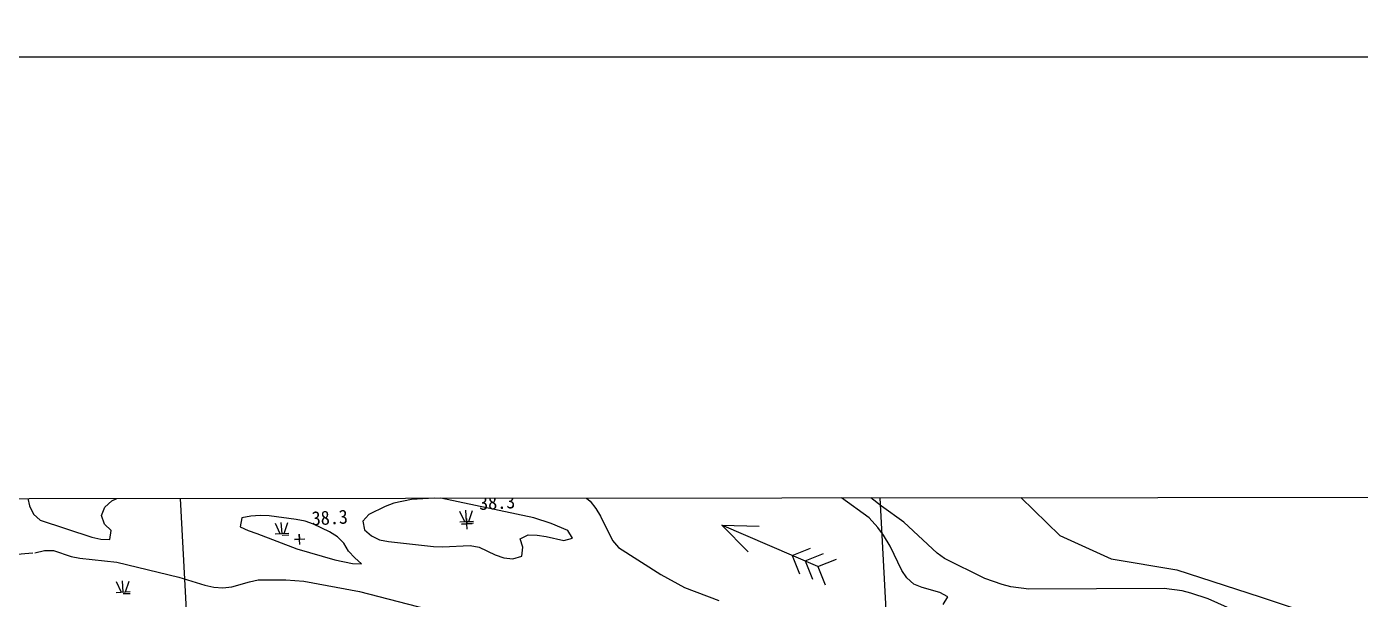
# Model space of a CAD drawing. Header units: millimetres. Extents: x 2406 to 3202, y 1103 to 1810.
# Drawn here: x 2596.4 to 2787.3, y 1541.4 to 1623.4 of the extents above; entities that cross this region are included whole.
import ezdxf
from ezdxf.xclip import XClip

# ---------------------------------------------------------------- set-up
doc = ezdxf.new("R2010")
doc.units = ezdxf.units.MM
doc.header["$LTSCALE"] = 10
doc.header["$MEASUREMENT"] = 0
doc.header["$XCLIPFRAME"] = 2
doc.layers.add('TX-PAPR', color=2, linetype='Continuous', plot=False)
doc.layers.add('TZ-BASE', color=253, linetype='Continuous')
doc.styles.add('GUL', font='GulimChe.ttf')

# ---------------------------------------------------------------- blocks, each defined once
blk = doc.blocks.new('JD-DXFDH7DHF')
at = {"layer": 'TZ-BASE'}
for p, q in [((125.67, 142.65), (144.26, -207.21)), ((225.81, 142.65), (244.4, -207.21)), ((227.87, 72.34, 44.06), (217.85, 79.53, 44.06)), ((229.61, 73.99, 43.06), (223.5, 78.91, 43.06)), ((186.03, 76.52, 44.06), (187.91, 74.71, 44.06)), ((107.39, 75.31, 44.06), (107.69, 74.04, 44.06)), ((118.5, 73.84, 44.06), (119.47, 74.76, 44.06)), ((119.47, 74.76, 44.06), (121.8, 75.9, 44.06)), ((162.35, 74.94, 44.06), (159.82, 74.43, 44.06)), ((166.36, 75.2, 44.06), (162.35, 74.94, 44.06)), ((179.88, 72.35, 44.06), (166.36, 75.2, 44.06)), ((187.91, 74.71, 44.06), (188.75, 73.69, 44.06)), ((248.44, 76.29, 46.07), (255.16, 69.83, 46.07)), ((107.69, 74.04, 44.06), (108.28, 72.88, 44.06)), ((108.28, 72.88, 44.06), (109.24, 72, 44.06)), ((117.98, 72.65, 44.06), (118.5, 73.84, 44.06)), ((118.44, 71.44, 44.06), (117.98, 72.65, 44.06)), ((139.37, 72.59, 44.06), (138.1, 72.33, 44.06)), ((140.69, 72.67, 44.06), (139.37, 72.59, 44.06)), ((141.98, 72.63, 44.06), (140.69, 72.67, 44.06)), ((145.87, 72.11, 44.06), (141.98, 72.63, 44.06)), ((156.28, 72.83, 44.06), (155.4, 71.87, 44.06)), ((158.6, 73.96, 44.06), (156.28, 72.83, 44.06)), ((159.82, 74.43, 44.06), (158.6, 73.96, 44.06)), ((169.24, 73.29, 44.5), (169.93, 71.79, 44.5)), ((170.25, 71.81, 44.5), (170.14, 73.41, 44.5)), ((170.57, 71.82, 44.5), (171.09, 73.37, 44.5)), ((188.75, 73.69, 44.06), (189.42, 72.58, 44.06)), ((189.42, 72.58, 44.06), (191.14, 69.09, 44.06)), ((232.8, 71.71, 43.06), (229.61, 73.99, 43.06)), ((109.24, 72, 44.06), (116.64, 69.57, 44.06)), ((119.36, 70.51, 44.06), (118.44, 71.44, 44.06)), ((138.1, 72.33, 44.06), (137.84, 71.07, 44.06)), ((137.84, 71.07, 44.06), (138.99, 70.5, 44.06)), ((142.83, 71.58, 44.58), (143.52, 70.07, 44.58)), ((143.84, 70.09, 44.58), (143.73, 71.69, 44.58)), ((144.15, 70.11, 44.58), (144.68, 71.65, 44.58)), ((147.13, 71.85, 44.06), (145.87, 72.11, 44.06)), ((148.35, 71.45, 44.06), (147.13, 71.85, 44.06)), ((150.65, 70.32, 44.06), (148.35, 71.45, 44.06)), ((155.4, 71.87, 44.06), (155.65, 70.6, 44.06)), ((169.26, 71.75, 44.5), (171.24, 71.86, 44.5)), ((169.54, 71.43, 45.39), (171.04, 71.51, 45.39)), ((170.29, 71.47, 45.39), (169.54, 71.43, 45.39)), ((170.33, 70.72, 45.39), (170.25, 72.22, 45.39)), ((170.25, 72.22, 45.39), (170.29, 71.47, 45.39)), ((170.26, 71.58, 44.5), (171.23, 71.61, 44.5)), ((182.33, 71.52, 44.06), (179.88, 72.35, 44.06)), ((184.75, 70.52, 44.06), (182.33, 71.52, 44.06)), ((206.75, 71.29), (212.13, 71.16)), ((210.55, 67.48), (206.75, 71.29)), ((220.53, 65.38), (206.75, 71.29)), ((229.12, 70.96, 44.06), (227.87, 72.34, 44.06)), ((229.92, 69.86, 44.06), (229.12, 70.96, 44.06)), ((237.59, 67.27, 43.06), (232.8, 71.71, 43.06)), ((116.64, 69.57, 44.06), (117.9, 69.3, 44.06)), ((117.9, 69.3, 44.06), (119.19, 69.22, 44.06)), ((119.19, 69.22, 44.06), (119.36, 70.51, 44.06)), ((138.99, 70.5, 44.06), (140.21, 70.07, 44.06)), ((140.21, 70.07, 44.06), (145.93, 67.91, 44.06)), ((142.84, 70.04, 44.58), (144.83, 70.14, 44.58)), ((143.85, 69.86, 44.58), (144.82, 69.89, 44.58)), ((145.6, 69.23, 45.39), (147.1, 69.31, 45.39)), ((146.35, 69.27, 45.39), (145.6, 69.23, 45.39)), ((146.39, 68.52, 45.39), (146.31, 70.02, 45.39)), ((146.31, 70.02, 45.39), (146.35, 69.27, 45.39)), ((151.77, 69.62, 44.06), (150.65, 70.32, 44.06)), ((152.69, 68.69, 44.06), (151.77, 69.62, 44.06)), ((155.65, 70.6, 44.06), (156.65, 69.77, 44.06)), ((156.65, 69.77, 44.06), (157.8, 69.2, 44.06)), ((157.8, 69.2, 44.06), (159.06, 68.94, 44.06)), ((159.06, 68.94, 44.06), (165.53, 68.24, 44.06)), ((177.89, 69.35, 44.06), (179.05, 69.89, 44.06)), ((178.31, 68.13, 44.06), (177.89, 69.35, 44.06)), ((179.05, 69.89, 44.06), (180.34, 69.85, 44.06)), ((180.34, 69.85, 44.06), (181.64, 69.68, 44.06)), ((181.64, 69.68, 44.06), (184.16, 69.11, 44.06)), ((184.16, 69.11, 44.06), (185.42, 69.41, 44.06)), ((185.42, 69.41, 44.06), (184.75, 70.52, 44.06)), ((191.14, 69.09, 44.06), (191.98, 68.08, 44.06)), ((230.84, 68.29, 44.06), (229.92, 69.86, 44.06)), ((255.16, 69.83, 46.07), (262.49, 66.49, 46.07)), ((105.35, 67.08, 44.76), (108.18, 67.32, 44.76)), ((108.47, 67.32, 47.06), (109.86, 67.67, 47.06)), ((109.86, 67.67, 47.06), (111.15, 67.67, 47.06)), ((111.15, 67.67, 47.06), (113.64, 66.8, 47.06)), ((113.64, 66.8, 47.06), (114.9, 66.54, 47.06)), ((145.93, 67.91, 44.06), (151.38, 66.34, 44.06)), ((153.36, 67.58, 44.06), (152.69, 68.69, 44.06)), ((154.24, 66.61, 44.06), (153.36, 67.58, 44.06)), ((165.53, 68.24, 44.06), (166.82, 68.2, 44.06)), ((166.82, 68.2, 44.06), (170.75, 68.37, 44.06)), ((170.75, 68.37, 44.06), (172.05, 68.15, 44.06)), ((172.05, 68.15, 44.06), (174.35, 67.02, 44.06)), ((174.35, 67.02, 44.06), (175.58, 66.62, 44.06)), ((176.87, 66.45, 44.06), (178.14, 66.83, 44.06)), ((178.14, 66.83, 44.06), (178.31, 68.13, 44.06)), ((191.98, 68.08, 44.06), (198.02, 64.23, 44.06)), ((216.86, 66.95), (219.48, 68)), ((216.86, 66.95), (217.91, 64.33)), ((218.69, 66.16), (221.32, 67.21)), ((232.52, 64.8, 44.06), (230.84, 68.29, 44.06)), ((238.66, 66.52, 43.06), (237.59, 67.27, 43.06)), ((114.9, 66.54, 47.06), (120.21, 65.98, 47.06)), ((120.21, 65.98, 47.06), (129.09, 63.82, 47.06)), ((151.38, 66.34, 44.06), (153.9, 65.82, 44.06)), ((153.9, 65.82, 44.06), (155.2, 65.73, 44.06)), ((155.2, 65.73, 44.06), (154.24, 66.61, 44.06)), ((175.58, 66.62, 44.06), (176.87, 66.45, 44.06)), ((218.69, 66.16), (219.75, 63.54)), ((220.53, 65.38), (223.16, 66.43)), ((220.53, 65.38), (221.58, 62.75)), ((244.42, 63.64, 43.06), (238.66, 66.52, 43.06)), ((262.49, 66.49, 46.07), (271.89, 64.91, 46.07)), ((271.89, 64.91, 46.07), (283.82, 61.01, 46.07)), ((120.1, 63.2, 44.5), (120.8, 61.7, 44.5)), ((121.11, 61.71, 44.5), (121, 63.32, 44.5)), ((121.43, 61.73, 44.5), (121.96, 63.28, 44.5)), ((129.09, 63.82, 47.06), (132.81, 62.69, 47.06)), ((136.64, 62.47, 47.06), (139.16, 63.19, 47.06)), ((139.16, 63.19, 47.06), (140.43, 63.44, 47.06)), ((140.43, 63.44, 47.06), (144.37, 63.48, 47.06)), ((144.37, 63.48, 47.06), (146.96, 63.27, 47.06)), ((146.96, 63.27, 47.06), (154.94, 61.81, 47.06)), ((198.02, 64.23, 44.06), (201.44, 62.35, 44.06)), ((233.23, 63.73, 44.06), (232.52, 64.8, 44.06)), ((234.23, 62.85, 44.06), (233.23, 63.73, 44.06)), ((246.88, 62.77, 43.06), (244.42, 63.64, 43.06)), ((120.12, 61.66, 44.5), (122.1, 61.77, 44.5)), ((121.12, 61.49, 44.5), (122.09, 61.52, 44.5)), ((132.81, 62.69, 47.06), (134.07, 62.43, 47.06)), ((134.07, 62.43, 47.06), (135.36, 62.34, 47.06)), ((135.36, 62.34, 47.06), (136.64, 62.47, 47.06)), ((154.94, 61.81, 47.06), (172.81, 57.15, 47.06)), ((201.44, 62.35, 44.06), (206.36, 60.48, 44.06)), ((235.46, 62.37, 44.06), (234.23, 62.85, 44.06)), ((237.95, 61.64, 44.06), (235.46, 62.37, 44.06)), ((239.11, 61.03, 44.06), (237.95, 61.64, 44.06)), ((248.14, 62.47, 43.06), (246.88, 62.77, 43.06)), ((250.73, 62.12, 43.06), (248.14, 62.47, 43.06)), ((270.05, 62.22, 43.06), (250.73, 62.12, 43.06)), ((272.65, 61.88, 43.06), (270.05, 62.22, 43.06)), ((273.91, 61.57, 43.06), (272.65, 61.88, 43.06)), ((276.36, 60.75, 43.06), (273.91, 61.57, 43.06)), ((238.45, 59.91, 44.06), (239.11, 61.03, 44.06)), ((282.32, 58.09, 43.06), (276.36, 60.75, 43.06)), ((283.82, 61.01, 46.07), (288.27, 59.55, 46.07))]:
    blk.add_line(p, q, dxfattribs=at)
at = {"layer": 'TZ-BASE', "style": 'GUL'}
for p in [(172.08, 73.45, 47.07), (148.13, 71.25, 47.07)]:
    blk.add_text('38.3', height=2, rotation=3.042, dxfattribs=at).set_placement(p)

msp = doc.modelspace()

# ---------------------------------------------------------------- linework, layer by layer
at = {"layer": 'TX-PAPR'}
for points in [[(2405.89, 1103.05), (3201.89, 1103.05), (3201.89, 1619.05), (2405.89, 1619.05)], [(2489.07, 1555.78), (3189.07, 1556.42), (3189.21, 1406.42), (2489.21, 1405.78)]]:
    msp.add_lwpolyline(points, close=True, dxfattribs=at)

# ---------------------------------------------------------------- block references
at = {"layer": 'TZ-BASE'}
ref = msp.add_blockref('JD-DXFDH7DHF', (2489.14, 1480.78), dxfattribs=at)
XClip(ref).set_block_clipping_path([(-0.0689262289, 74.9999682976), (699.9307781337, 75.6432797985), (700.0686305916, -74.3566568571), (0.068926229, -74.9999683274)])

doc.saveas('drawing.dxf')
